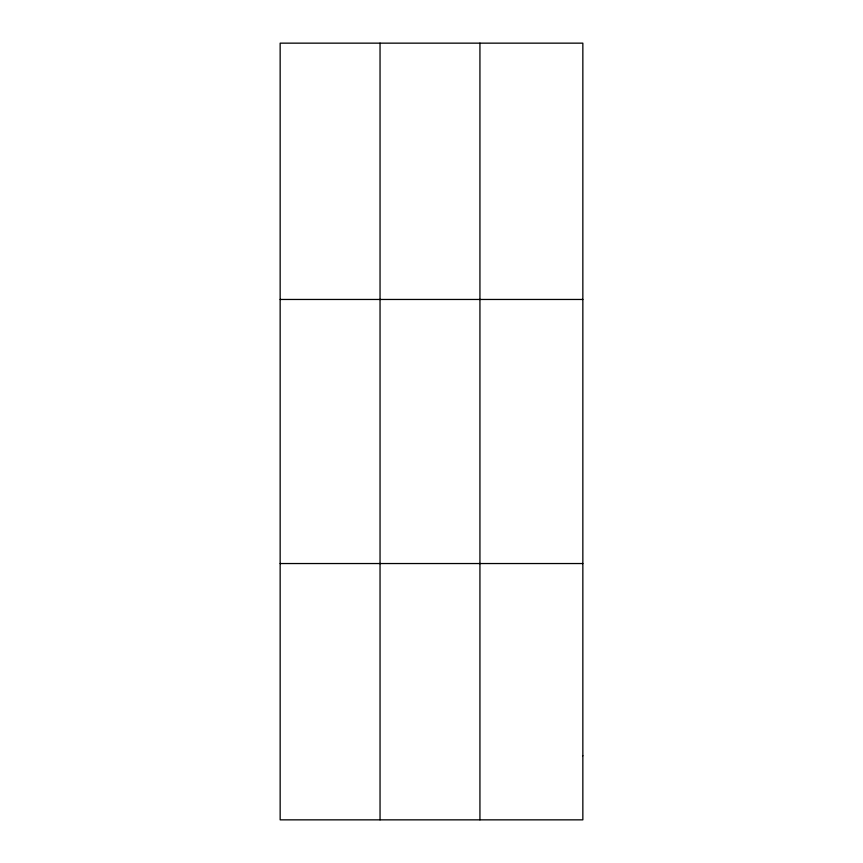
<?xml version="1.0" encoding="UTF-8"?>
<svg xmlns="http://www.w3.org/2000/svg" width="863" height="863" viewBox="0 0 863 863"><rect width="100%" height="100%" fill="white"/><g stroke="black" fill="none" stroke-linecap="round" stroke-linejoin="round"><path stroke-width="1.29" d="M380.044 819.85L380.044 43.15M479.936 819.85L479.936 43.15M280.151 299.461L582.849 299.461M280.151 563.539L582.849 563.539M582.849 755.772L582.849 819.85L280.151 819.85L280.151 43.15L582.849 43.15L582.849 755.772"/></g></svg>
